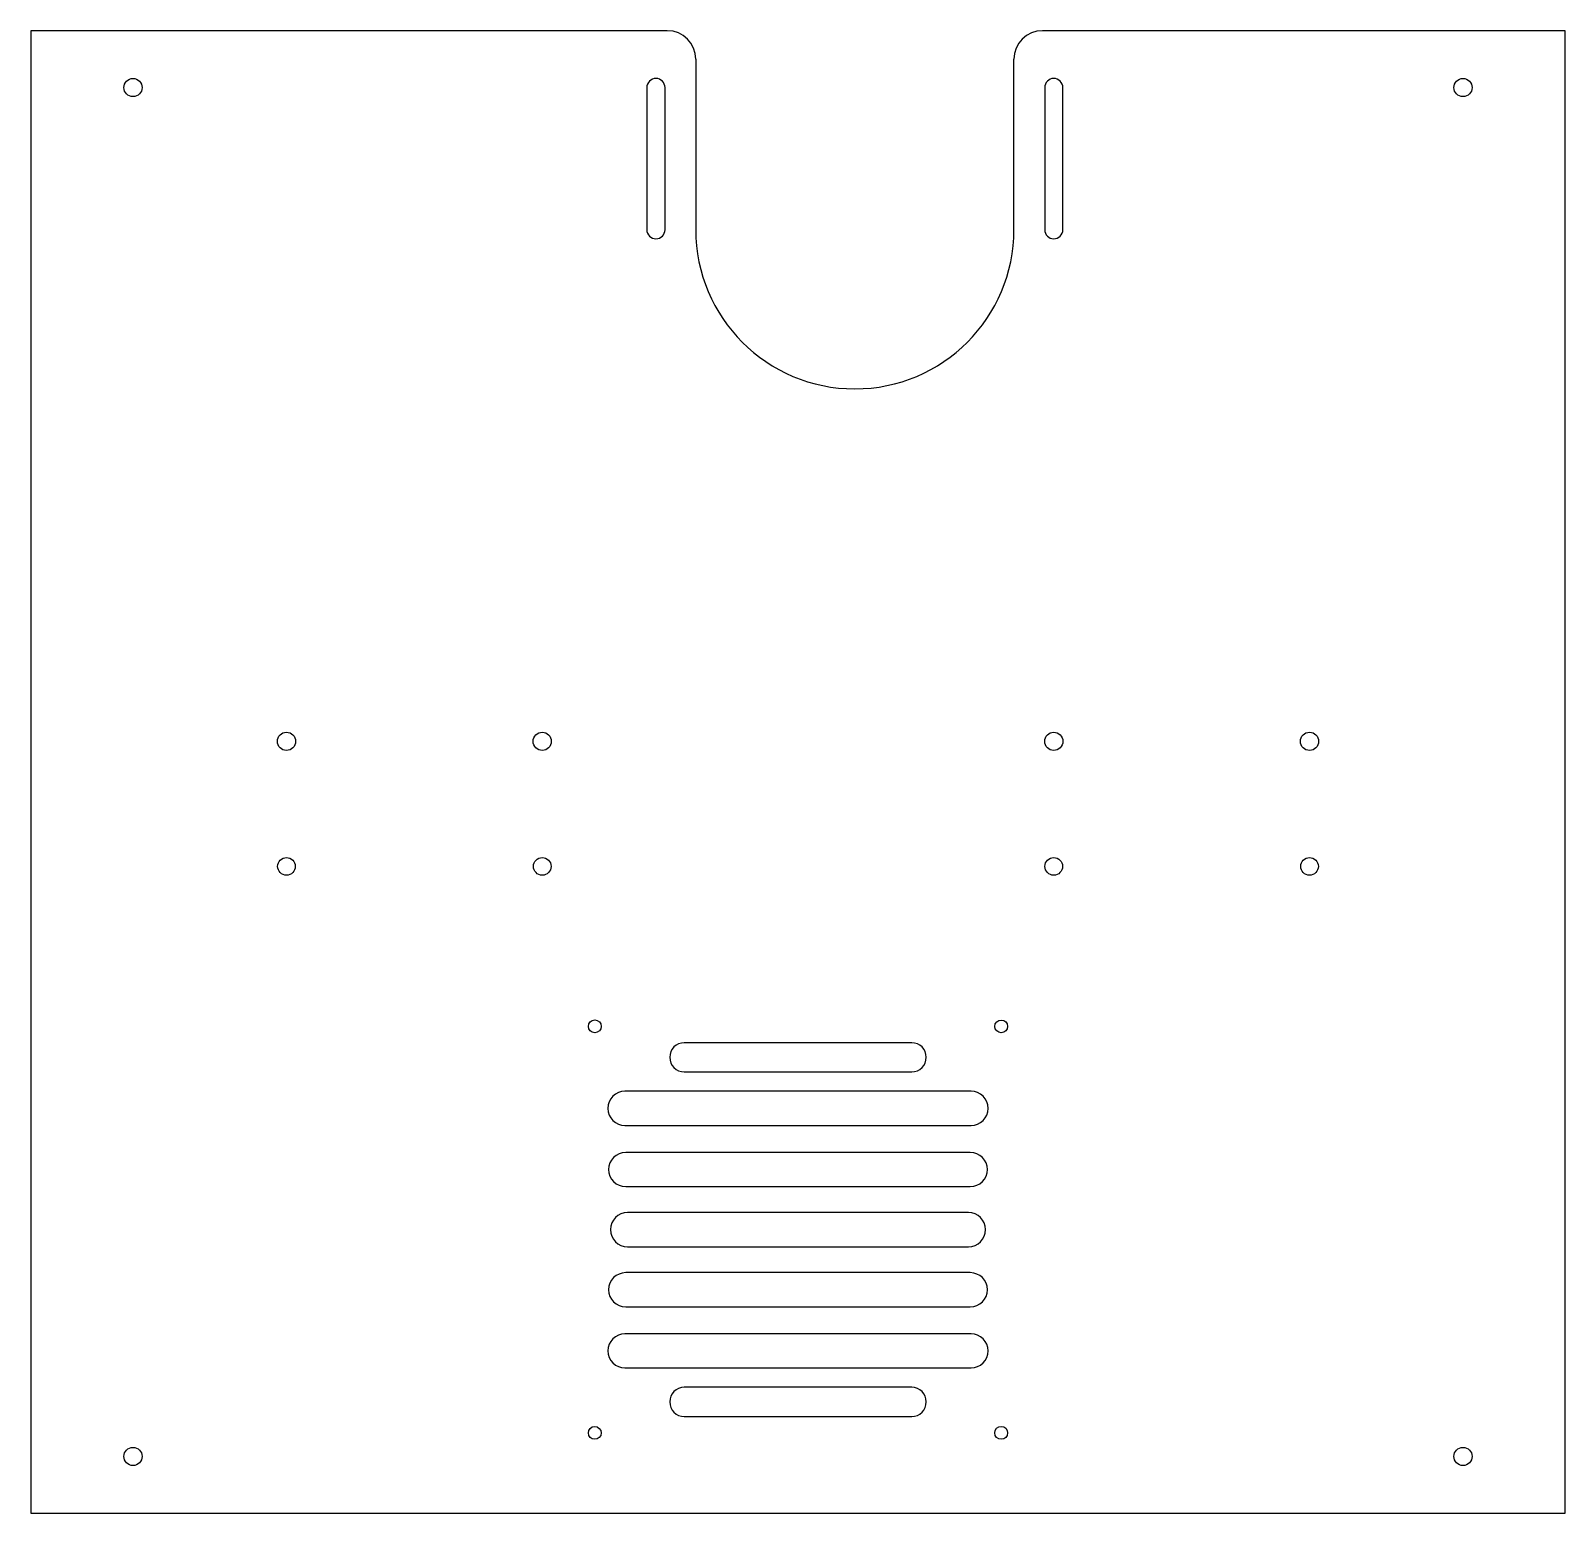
# Model space of a CAD drawing. Header units: millimetres. Extents: x -145 to 125, y -141 to 120.
import ezdxf

# ---------------------------------------------------------------- set-up
doc = ezdxf.new("R2010")
doc.units = ezdxf.units.MM

msp = doc.modelspace()

# ---------------------------------------------------------------- linework, layer by layer
at = {"color": 7, "linetype": 'Continuous', "lineweight": 25}
for p, q in [((-145, 120), (-145, -140.8)), ((-33, 120), (-145, 120)), ((125, 120), (33, 120)), ((125, -140.8), (125, 120)), ((-28, 115), (-28, 85)), ((28, 85), (28, 115)), ((-36.6, 110), (-36.6, 85)), ((-33.4, 85), (-33.4, 110)), ((33.4, 110), (33.4, 85)), ((36.6, 85), (36.6, 110)), ((10, -58.02), (-30, -58.02)), ((-30, -63.16), (10, -63.16)), ((20.44, -66.57), (-40.44, -66.57)), ((-40.44, -72.57), (20.44, -72.57)), ((20.32, -77.33), (-40.32, -77.33)), ((-40.32, -83.33), (20.32, -83.33)), ((20, -87.9), (-40, -87.9)), ((-40, -93.9), (20, -93.9)), ((20.32, -98.47), (-40.32, -98.47)), ((-40.32, -104.47), (20.32, -104.47)), ((20.44, -109.23), (-40.44, -109.23)), ((-40.44, -115.23), (20.44, -115.23)), ((10, -118.64), (-30, -118.64)), ((-30, -123.78), (10, -123.78)), ((-145, -140.8), (125, -140.8))]:
    msp.add_line(p, q, dxfattribs=at)
for centre, radius in [((-127, 110), 1.6), ((107, 110), 1.6), ((-100, -5), 1.6), ((-55, -5), 1.6), ((35, -5), 1.6), ((80, -5), 1.6), ((-100, -27), 1.55), ((-55, -27), 1.55), ((35, -27), 1.55), ((80, -27), 1.55), ((-45.75, -55.15), 1.13), ((25.75, -55.15), 1.12), ((-45.75, -126.65), 1.12), ((25.75, -126.65), 1.13), ((-127, -130.8), 1.6), ((107, -130.8), 1.6)]:
    msp.add_circle(centre, radius, dxfattribs=at)
for centre, radius, start, end in [((-33, 115), 5, 0, 90), ((33, 115), 5, 90, 180), ((-35, 110), 1.6, 0, 180), ((35, 110), 1.6, 0, 180), ((-35, 85), 1.6, 180, 0), ((0, 85), 28, 180, 0), ((35, 85), 1.6, 180, 0), ((-30, -60.59), 2.57, 90, 270), ((10, -60.59), 2.57, 270, 90), ((-40.44, -69.57), 3, 90, 270), ((20.44, -69.57), 3, 270, 90), ((-40.32, -80.33), 3, 90, 270), ((20.32, -80.33), 3, 270, 90), ((-40, -90.9), 3, 90, 270), ((20, -90.9), 3, 270, 90), ((-40.32, -101.47), 3, 90, 270), ((20.32, -101.47), 3, 270, 90), ((-40.44, -112.23), 3, 90, 270), ((20.44, -112.23), 3, 270, 90), ((-30, -121.21), 2.57, 90, 270), ((10, -121.21), 2.57, 270, 90)]:
    msp.add_arc(centre, radius, start, end, dxfattribs=at)

doc.saveas('drawing.dxf')
